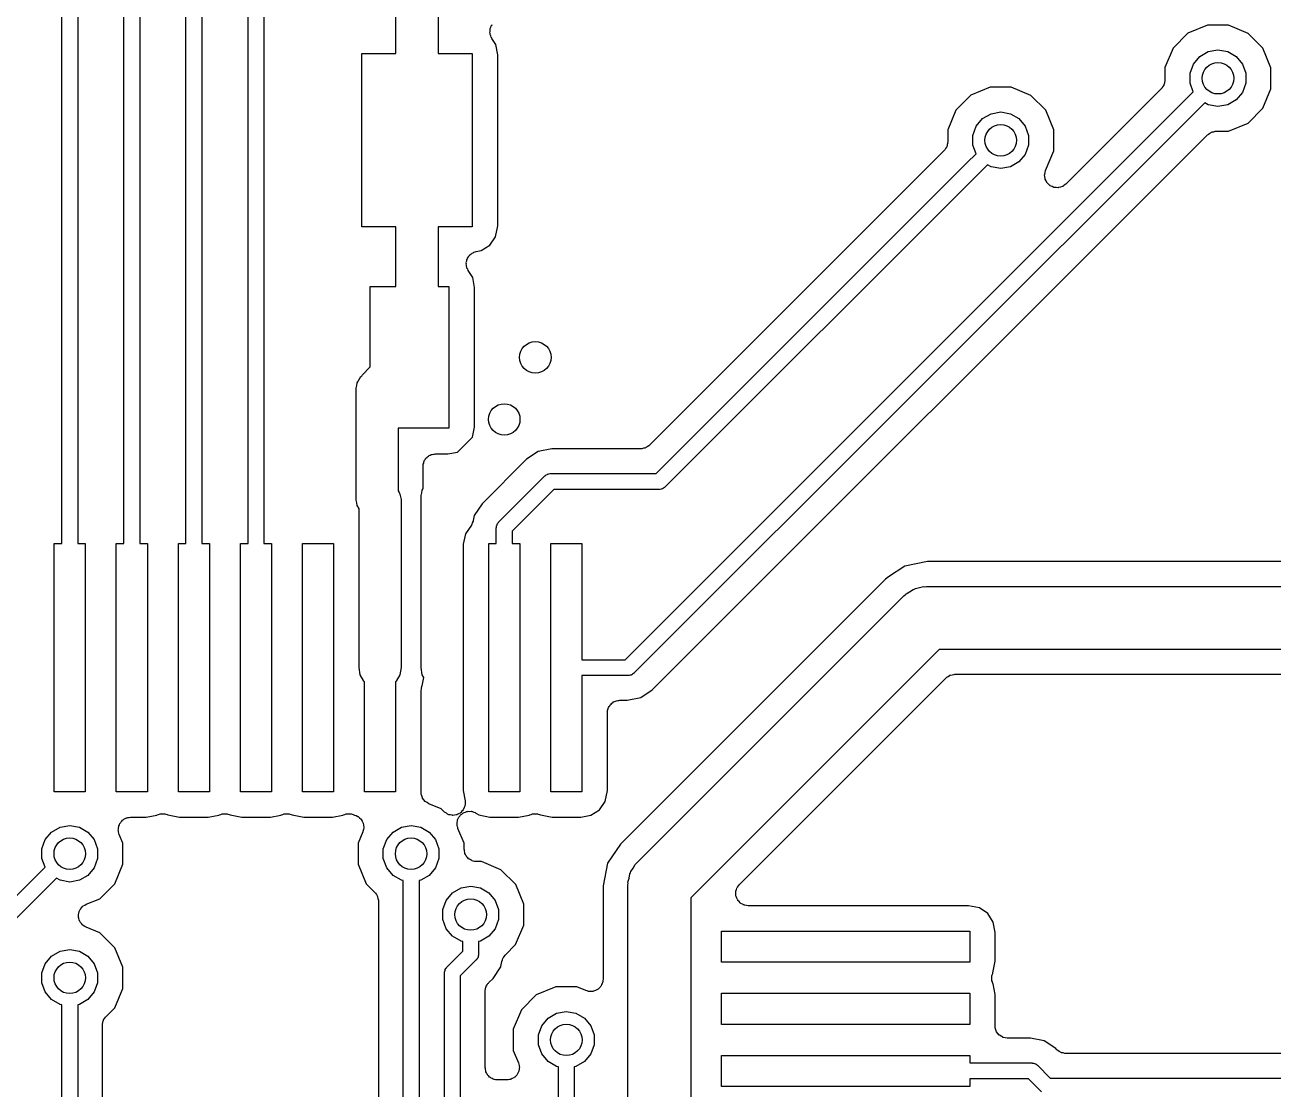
# Model space of a CAD drawing. Extents: x 85 to 210, y -138 to -65.
# Drawn here: x 128.39 to 138.44, y -90.4 to -81.82 of the extents above; entities that cross this region are included whole.
import ezdxf

# ---------------------------------------------------------------- set-up
doc = ezdxf.new("R2010")
doc.units = 0
doc.header["$MEASUREMENT"] = 0
doc.layers.add('BLACK', color=7, linetype='CONTINUOUS')

msp = doc.modelspace()

# ---------------------------------------------------------------- linework, layer by layer
at = {"layer": 'Black'}
for p, q in [((128.686, -86), (128.686, -79.25)), ((128.814, -79.2763), (128.814, -86)), ((129.186, -86), (129.186, -80)), ((129.314, -80.0263), (129.314, -86)), ((129.686, -86), (129.686, -80.25)), ((129.814, -80.2763), (129.814, -86)), ((130.186, -86), (130.186, -80.75)), ((130.314, -80.7763), (130.314, -86)), ((131.377, -82.0515), (131.377, -81.6985)), ((131.718, -81.6985), (131.718, -82.0515)), ((132.138, -81.8499), (132.142, -81.8397)), ((132.142, -81.8397), (132.146, -81.8289)), ((132.146, -81.8289), (132.15, -81.8239)), ((132.15, -81.8239), (132.152, -81.8183)), ((137.915, -81.8229), (137.758, -81.8878)), ((138.085, -81.8231), (137.915, -81.8229)), ((138.242, -81.8882), (138.085, -81.8231)), ((132.135, -81.8845), (132.136, -81.8733)), ((132.137, -81.8905), (132.135, -81.8845)), ((132.136, -81.8621), (132.137, -81.8561)), ((132.136, -81.8733), (132.136, -81.8621)), ((132.137, -81.8561), (132.138, -81.8499)), ((132.137, -81.8968), (132.137, -81.8905)), ((132.142, -81.9071), (132.137, -81.8968)), ((132.145, -81.918), (132.142, -81.9071)), ((132.148, -81.923), (132.145, -81.918)), ((132.151, -81.9288), (132.148, -81.923)), ((132.182, -81.978), (132.151, -81.9288)), ((137.758, -81.8878), (137.638, -82.0078)), ((138.362, -82.0084), (138.242, -81.8882)), ((132.198, -82.0608), (132.182, -81.978)), ((137.638, -82.0078), (137.573, -82.1647)), ((137.854, -82.0754), (137.922, -82.0359)), ((137.922, -82.0359), (138, -82.0221)), ((138, -82.0221), (138.078, -82.0359)), ((138.078, -82.0359), (138.146, -82.0754)), ((138.427, -82.1654), (138.362, -82.0084)), ((131.103, -83.4485), (131.103, -82.0515)), ((131.103, -82.0515), (131.377, -82.0515)), ((131.718, -82.0515), (131.992, -82.0515)), ((131.992, -82.0515), (131.992, -83.4485)), ((132.198, -83.4385), (132.198, -82.0608)), ((137.776, -82.2104), (137.803, -82.1361)), ((137.803, -82.1361), (137.854, -82.0754)), ((138.146, -82.0754), (138.197, -82.1361)), ((138.197, -82.1361), (138.224, -82.2104)), ((137.573, -82.1647), (137.573, -82.263)), ((137.776, -82.2896), (137.776, -82.2104)), ((138.224, -82.2104), (138.224, -82.2896)), ((138.427, -82.3353), (138.427, -82.1654)), ((136.165, -82.3229), (136.008, -82.3878)), ((136.335, -82.3231), (136.165, -82.3229)), ((136.492, -82.3882), (136.335, -82.3231)), ((137.544, -82.3337), (136.774, -83.1034)), ((137.546, -82.3301), (137.544, -82.3337)), ((137.55, -82.3273), (137.546, -82.3301)), ((137.556, -82.3159), (137.55, -82.3273)), ((137.564, -82.3052), (137.556, -82.3159)), ((137.565, -82.301), (137.564, -82.3052)), ((137.567, -82.2972), (137.565, -82.301)), ((137.569, -82.2843), (137.567, -82.2972)), ((137.573, -82.2717), (137.569, -82.2843)), ((137.573, -82.263), (137.572, -82.2673)), ((137.572, -82.2673), (137.573, -82.2717)), ((137.801, -82.3592), (137.776, -82.2896)), ((138.224, -82.2896), (138.197, -82.3639)), ((138.362, -82.4922), (138.427, -82.3353)), ((133.224, -86.9365), (137.801, -82.3592)), ((136.008, -82.3878), (135.888, -82.5078)), ((136.612, -82.5084), (136.492, -82.3882)), ((138.146, -82.4246), (138.078, -82.4641)), ((138.197, -82.3639), (138.146, -82.4246)), ((137.893, -82.4471), (133.295, -87.0449)), ((135.888, -82.5078), (135.823, -82.6647)), ((136.104, -82.5754), (136.172, -82.5359)), ((136.172, -82.5359), (136.25, -82.5221)), ((136.25, -82.5221), (136.328, -82.5359)), ((136.328, -82.5359), (136.396, -82.5754)), ((136.677, -82.6654), (136.612, -82.5084)), ((137.922, -82.4641), (137.893, -82.4471)), ((138, -82.4779), (137.922, -82.4641)), ((138.078, -82.4641), (138, -82.4779)), ((138.242, -82.6122), (138.362, -82.4922)), ((136.026, -82.7104), (136.053, -82.6361)), ((136.053, -82.6361), (136.104, -82.5754)), ((136.396, -82.5754), (136.447, -82.6361)), ((136.447, -82.6361), (136.474, -82.7104)), ((138.085, -82.6771), (138.242, -82.6122)), ((133.443, -87.1794), (137.916, -82.7063)), ((135.823, -82.6647), (135.823, -82.763)), ((136.026, -82.7896), (136.026, -82.7104)), ((136.474, -82.7104), (136.474, -82.7896)), ((136.677, -82.8353), (136.677, -82.6654)), ((137.916, -82.7063), (137.92, -82.7037)), ((137.92, -82.7037), (137.923, -82.7003)), ((137.923, -82.7003), (137.934, -82.6938)), ((137.934, -82.6938), (137.945, -82.6864)), ((137.945, -82.6864), (137.949, -82.6852)), ((137.949, -82.6852), (137.953, -82.683)), ((137.953, -82.683), (137.966, -82.6807)), ((137.966, -82.6807), (137.978, -82.6774)), ((137.978, -82.6774), (137.983, -82.6778)), ((137.983, -82.6778), (137.987, -82.677)), ((137.987, -82.677), (138.085, -82.6771)), ((135.794, -82.8337), (133.42, -85.2072)), ((135.796, -82.8301), (135.794, -82.8337)), ((135.8, -82.8273), (135.796, -82.8301)), ((135.806, -82.8159), (135.8, -82.8273)), ((135.814, -82.8052), (135.806, -82.8159)), ((135.815, -82.801), (135.814, -82.8052)), ((135.817, -82.7972), (135.815, -82.801)), ((135.819, -82.7843), (135.817, -82.7972)), ((135.823, -82.7717), (135.819, -82.7843)), ((135.823, -82.763), (135.822, -82.7673)), ((135.822, -82.7673), (135.823, -82.7717)), ((136.051, -82.8592), (136.026, -82.7896)), ((136.474, -82.7896), (136.447, -82.8639)), ((136.611, -82.9943), (136.677, -82.8353)), ((133.474, -85.4365), (135.978, -82.9321)), ((135.978, -82.9321), (136.051, -82.8592)), ((136.143, -82.9471), (136.068, -83.0219)), ((136.172, -82.9641), (136.143, -82.9471)), ((136.396, -82.9246), (136.328, -82.9641)), ((136.447, -82.8639), (136.396, -82.9246)), ((136.068, -83.0219), (133.545, -85.5449)), ((136.25, -82.9779), (136.172, -82.9641)), ((136.328, -82.9641), (136.25, -82.9779)), ((136.603, -83.0282), (136.604, -83.0261)), ((136.605, -83.0434), (136.603, -83.0282)), ((136.604, -83.024), (136.608, -83.0092)), ((136.604, -83.0261), (136.604, -83.024)), ((136.607, -83.0586), (136.605, -83.0434)), ((136.608, -83.0092), (136.611, -82.9943)), ((136.608, -83.0605), (136.607, -83.0586)), ((136.608, -83.0627), (136.608, -83.0605)), ((136.615, -83.0762), (136.608, -83.0627)), ((136.621, -83.09), (136.615, -83.0762)), ((136.623, -83.0916), (136.621, -83.09)), ((136.624, -83.0935), (136.623, -83.0916)), ((136.635, -83.1038), (136.624, -83.0935)), ((136.646, -83.1146), (136.635, -83.1038)), ((136.648, -83.1155), (136.646, -83.1146)), ((136.649, -83.117), (136.648, -83.1155)), ((136.664, -83.1228), (136.649, -83.117)), ((136.677, -83.1293), (136.664, -83.1228)), ((136.68, -83.1295), (136.677, -83.1293)), ((136.682, -83.1303), (136.68, -83.1295)), ((136.697, -83.131), (136.682, -83.1303)), ((136.712, -83.1323), (136.697, -83.131)), ((136.714, -83.1317), (136.712, -83.1323)), ((136.716, -83.1318), (136.714, -83.1317)), ((136.731, -83.1273), (136.716, -83.1318)), ((136.746, -83.1233), (136.731, -83.1273)), ((136.747, -83.1221), (136.746, -83.1233)), ((136.749, -83.1214), (136.747, -83.1221)), ((136.761, -83.1122), (136.749, -83.1214)), ((136.774, -83.1034), (136.761, -83.1122)), ((131.377, -83.4485), (131.103, -83.4485)), ((131.377, -83.9285), (131.377, -83.4485)), ((131.992, -83.4485), (131.718, -83.4485)), ((131.718, -83.4485), (131.718, -83.9285)), ((132.18, -83.5278), (132.198, -83.4385)), ((132.134, -83.5946), (132.18, -83.5278)), ((131.999, -83.6562), (132.005, -83.6524)), ((132.005, -83.6524), (132.015, -83.6501)), ((132.015, -83.6501), (132.025, -83.6464)), ((132.025, -83.6464), (132.065, -83.6388)), ((132.065, -83.6388), (132.134, -83.5946)), ((131.944, -83.732), (131.948, -83.722)), ((131.945, -83.739), (131.944, -83.732)), ((131.944, -83.7458), (131.945, -83.739)), ((131.946, -83.7562), (131.944, -83.7458)), ((131.948, -83.722), (131.949, -83.7115)), ((131.949, -83.7115), (131.953, -83.7055)), ((131.953, -83.7055), (131.955, -83.6989)), ((131.955, -83.6989), (131.961, -83.6905)), ((131.961, -83.6905), (131.966, -83.6813)), ((131.966, -83.6813), (131.972, -83.6767)), ((131.972, -83.6767), (131.976, -83.6712)), ((131.976, -83.6712), (131.985, -83.6655)), ((131.985, -83.6655), (131.993, -83.6586)), ((131.993, -83.6586), (131.999, -83.6562)), ((131.946, -83.7667), (131.946, -83.7562)), ((131.949, -83.7731), (131.946, -83.7667)), ((131.95, -83.7799), (131.949, -83.7731)), ((131.956, -83.789), (131.95, -83.7799)), ((131.96, -83.7988), (131.956, -83.789)), ((131.996, -83.855), (131.96, -83.7988)), ((131.171, -84.5771), (131.171, -83.9285)), ((131.171, -83.9285), (131.377, -83.9285)), ((131.718, -83.9285), (131.805, -83.9285)), ((131.805, -83.9285), (131.805, -85.0715)), ((132.011, -83.9378), (131.996, -83.855)), ((132.011, -85.0615), (132.011, -83.9378)), ((131.085, -84.672), (131.096, -84.6527)), ((131.096, -84.6527), (131.102, -84.6479)), ((131.102, -84.6479), (131.106, -84.6418)), ((131.106, -84.6418), (131.171, -84.5771)), ((131.056, -84.762), (131.057, -84.7546)), ((131.057, -84.7472), (131.062, -84.7257)), ((131.057, -84.7546), (131.057, -84.7472)), ((131.062, -84.7257), (131.066, -84.7039)), ((131.066, -84.7039), (131.07, -84.6974)), ((131.07, -84.6974), (131.072, -84.6902)), ((131.072, -84.6902), (131.085, -84.672)), ((131.056, -85.636), (131.056, -84.762)), ((131.805, -85.0715), (131.396, -85.0715)), ((131.396, -85.0715), (131.396, -85.5766)), ((131.874, -85.2627), (131.995, -85.1416)), ((131.995, -85.1416), (132.011, -85.0615)), ((132.523, -85.2584), (132.43, -85.3206)), ((132.633, -85.2365), (132.523, -85.2584)), ((133.349, -85.2365), (132.633, -85.2365)), ((133.354, -85.2357), (133.349, -85.2365)), ((133.358, -85.2361), (133.354, -85.2357)), ((133.371, -85.2327), (133.358, -85.2361)), ((133.384, -85.2305), (133.371, -85.2327)), ((133.387, -85.2283), (133.384, -85.2305)), ((133.392, -85.2271), (133.387, -85.2283)), ((133.402, -85.2196), (133.392, -85.2271)), ((133.414, -85.2131), (133.402, -85.2196)), ((133.417, -85.2097), (133.414, -85.2131)), ((133.42, -85.2072), (133.417, -85.2097)), ((131.598, -85.36), (131.601, -85.3518)), ((131.598, -85.3688), (131.598, -85.36)), ((131.601, -85.3518), (131.602, -85.3432)), ((131.602, -85.3432), (131.606, -85.3356)), ((131.606, -85.3356), (131.609, -85.3274)), ((131.609, -85.3274), (131.615, -85.3207)), ((131.615, -85.3207), (131.619, -85.3131)), ((131.619, -85.3131), (131.626, -85.3075)), ((131.626, -85.3075), (131.632, -85.3008)), ((131.632, -85.3008), (131.639, -85.2964)), ((131.639, -85.2964), (131.646, -85.2908)), ((131.646, -85.2908), (131.654, -85.2878)), ((131.654, -85.2878), (131.662, -85.2834)), ((131.662, -85.2834), (131.67, -85.2819)), ((131.67, -85.2819), (131.679, -85.2789)), ((131.679, -85.2789), (131.687, -85.2789)), ((131.687, -85.2789), (131.696, -85.2774)), ((131.696, -85.2774), (131.796, -85.2774)), ((131.796, -85.2774), (131.874, -85.2627)), ((132.43, -85.3206), (132.071, -85.6797)), ((131.596, -85.3774), (131.598, -85.3688)), ((131.596, -85.5393), (131.596, -85.3774)), ((132.205, -85.8281), (132.578, -85.4551)), ((132.578, -85.4551), (132.58, -85.4535)), ((132.58, -85.4535), (132.582, -85.4514)), ((132.582, -85.4514), (132.589, -85.4472)), ((132.589, -85.4472), (132.596, -85.4424)), ((132.596, -85.4424), (132.599, -85.4417)), ((132.599, -85.4417), (132.601, -85.4403)), ((132.601, -85.4403), (132.609, -85.4389)), ((132.609, -85.4389), (132.617, -85.4367)), ((132.617, -85.4367), (132.62, -85.437)), ((132.62, -85.437), (132.623, -85.4365)), ((132.623, -85.4365), (133.474, -85.4365)), ((131.59, -85.5691), (131.594, -85.5626)), ((131.594, -85.5626), (131.596, -85.5554)), ((131.598, -85.549), (131.596, -85.5393)), ((131.596, -85.5554), (131.598, -85.5527)), ((131.598, -85.5527), (131.598, -85.549)), ((133.503, -85.563), (133.5, -85.5635)), ((133.506, -85.5633), (133.503, -85.563)), ((133.514, -85.5611), (133.506, -85.5633)), ((133.522, -85.5597), (133.514, -85.5611)), ((133.524, -85.5583), (133.522, -85.5597)), ((133.527, -85.5575), (133.524, -85.5583)), ((133.534, -85.5528), (133.527, -85.5575)), ((133.541, -85.5486), (133.534, -85.5528)), ((133.543, -85.5465), (133.541, -85.5486)), ((133.545, -85.5449), (133.543, -85.5465)), ((131.057, -85.6434), (131.056, -85.636)), ((131.057, -85.6508), (131.057, -85.6434)), ((131.062, -85.6723), (131.057, -85.6508)), ((131.396, -85.5766), (131.404, -85.5882)), ((131.404, -85.5882), (131.406, -85.5954)), ((131.406, -85.5954), (131.41, -85.6019)), ((131.41, -85.6019), (131.414, -85.6237)), ((131.414, -85.6237), (131.419, -85.6452)), ((131.419, -85.6452), (131.419, -85.6526)), ((131.419, -85.6526), (131.42, -85.66)), ((131.42, -85.66), (131.42, -87)), ((131.58, -85.6272), (131.581, -85.6198)), ((131.58, -87), (131.58, -85.6272)), ((131.581, -85.6124), (131.586, -85.5909)), ((131.581, -85.6198), (131.581, -85.6124)), ((131.586, -85.5909), (131.59, -85.5691)), ((132.649, -85.5635), (132.314, -85.8993)), ((133.5, -85.5635), (132.649, -85.5635)), ((131.066, -85.6941), (131.062, -85.6723)), ((131.07, -85.7006), (131.066, -85.6941)), ((131.072, -85.7078), (131.07, -85.7006)), ((131.08, -85.7194), (131.072, -85.7078)), ((131.08, -87), (131.08, -85.7194)), ((132.071, -85.6797), (132.008, -85.7729)), ((131.985, -85.8513), (131.937, -85.9207)), ((131.986, -85.8489), (131.985, -85.8513)), ((131.988, -85.8468), (131.986, -85.8489)), ((131.993, -85.8331), (131.988, -85.8468)), ((131.999, -85.8197), (131.993, -85.8331)), ((132, -85.8144), (131.999, -85.817)), ((131.999, -85.817), (131.999, -85.8197)), ((132.008, -85.7729), (132, -85.8144)), ((132.187, -85.8675), (132.189, -85.8595)), ((132.189, -85.8595), (132.19, -85.8513)), ((132.19, -85.8513), (132.192, -85.8489)), ((132.192, -85.8462), (132.197, -85.8394)), ((132.192, -85.8489), (132.192, -85.8462)), ((132.197, -85.8394), (132.201, -85.8322)), ((132.201, -85.8322), (132.203, -85.8304)), ((132.203, -85.8304), (132.205, -85.8281)), ((131.937, -85.9207), (131.92, -86.0057)), ((132.186, -85.873), (132.187, -85.8702)), ((132.186, -86), (132.186, -85.873)), ((132.187, -85.8702), (132.187, -85.8675)), ((132.314, -85.8993), (132.314, -86)), ((128.625, -88), (128.625, -86)), ((128.625, -86), (128.686, -86)), ((128.814, -86), (128.875, -86)), ((128.875, -86), (128.875, -88)), ((129.125, -88), (129.125, -86)), ((129.125, -86), (129.186, -86)), ((129.314, -86), (129.375, -86)), ((129.375, -86), (129.375, -88)), ((129.625, -88), (129.625, -86)), ((129.625, -86), (129.686, -86)), ((129.814, -86), (129.875, -86)), ((129.875, -86), (129.875, -88)), ((130.125, -88), (130.125, -86)), ((130.125, -86), (130.186, -86)), ((130.314, -86), (130.375, -86)), ((130.375, -86), (130.375, -88)), ((130.625, -88), (130.625, -86)), ((130.625, -86), (130.875, -86)), ((130.875, -86), (130.875, -88)), ((131.92, -86.0057), (131.92, -87)), ((132.125, -88), (132.125, -86)), ((132.125, -86), (132.186, -86)), ((132.314, -86), (132.375, -86)), ((132.375, -86), (132.375, -88)), ((132.625, -88), (132.625, -86)), ((132.625, -86), (132.875, -86)), ((132.875, -86), (132.875, -86.9365)), ((135.66, -86.146), (135.477, -86.1824)), ((140.283, -86.146), (135.66, -86.146)), ((135.477, -86.1824), (135.346, -86.2696)), ((135.322, -86.2859), (133.186, -88.422)), ((135.346, -86.2696), (135.322, -86.2859)), ((135.543, -86.3698), (135.553, -86.3669)), ((135.553, -86.3669), (135.563, -86.3613)), ((135.563, -86.3613), (135.596, -86.3556)), ((135.596, -86.3556), (135.628, -86.347)), ((135.628, -86.347), (135.639, -86.3479)), ((135.639, -86.3479), (135.65, -86.346)), ((135.65, -86.346), (140.501, -86.346)), ((133.32, -88.5704), (135.47, -86.4204)), ((135.47, -86.4204), (135.48, -86.414)), ((135.48, -86.414), (135.487, -86.4054)), ((135.487, -86.4054), (135.515, -86.3888)), ((135.515, -86.3888), (135.543, -86.3698)), ((135.755, -86.854), (133.754, -88.8552)), ((140.5, -86.854), (135.755, -86.854)), ((132.875, -86.9365), (133.224, -86.9365)), ((131.09, -87.0581), (131.08, -87)), ((131.12, -87.1093), (131.09, -87.0581)), ((131.41, -87.0581), (131.38, -87.1093)), ((131.42, -87), (131.41, -87.0581)), ((131.59, -87.0581), (131.58, -87)), ((131.602, -87.079), (131.59, -87.0581)), ((131.92, -87), (131.919, -87.005)), ((131.919, -87.005), (131.919, -87.9907)), ((133.25, -87.0635), (132.875, -87.0635)), ((132.875, -87.0635), (132.875, -88)), ((133.253, -87.063), (133.25, -87.0635)), ((133.256, -87.0633), (133.253, -87.063)), ((133.264, -87.0611), (133.256, -87.0633)), ((133.272, -87.0597), (133.264, -87.0611)), ((133.274, -87.0583), (133.272, -87.0597)), ((133.277, -87.0575), (133.274, -87.0583)), ((133.284, -87.0528), (133.277, -87.0575)), ((133.291, -87.0486), (133.284, -87.0528)), ((133.293, -87.0465), (133.291, -87.0486)), ((133.295, -87.0449), (133.293, -87.0465)), ((135.815, -87.0774), (135.827, -87.0709)), ((135.827, -87.0709), (135.837, -87.0634)), ((135.837, -87.0634), (135.841, -87.0622)), ((135.841, -87.0622), (135.845, -87.06)), ((135.845, -87.06), (135.858, -87.0578)), ((135.858, -87.0578), (135.871, -87.0544)), ((135.871, -87.0544), (135.875, -87.0548)), ((135.875, -87.0548), (135.879, -87.054)), ((135.879, -87.054), (140.2, -87.054)), ((131.125, -87.1137), (131.12, -87.1093)), ((131.125, -88), (131.125, -87.1137)), ((131.38, -87.1093), (131.375, -87.1137)), ((131.375, -87.1137), (131.375, -88)), ((131.583, -87.1731), (131.584, -87.1611)), ((131.584, -87.1611), (131.586, -87.1561)), ((131.586, -87.1561), (131.587, -87.1507)), ((131.587, -87.1507), (131.589, -87.1476)), ((131.589, -87.1476), (131.602, -87.079)), ((134.144, -88.7484), (135.809, -87.0833)), ((135.809, -87.0833), (135.812, -87.0808)), ((135.812, -87.0808), (135.815, -87.0774)), ((131.581, -87.1849), (131.583, -87.1731)), ((131.581, -88), (131.581, -87.1849)), ((133.139, -87.2739), (133.147, -87.2695)), ((133.147, -87.2695), (133.155, -87.268)), ((133.155, -87.268), (133.164, -87.265)), ((133.164, -87.265), (133.172, -87.265)), ((133.172, -87.265), (133.181, -87.2635)), ((133.181, -87.2635), (133.24, -87.2635)), ((133.24, -87.2635), (133.35, -87.2416)), ((133.35, -87.2416), (133.443, -87.1794)), ((133.081, -87.3635), (133.082, -87.3549)), ((133.081, -87.99), (133.081, -87.3635)), ((133.082, -87.3461), (133.085, -87.3379)), ((133.082, -87.3549), (133.082, -87.3461)), ((133.085, -87.3379), (133.087, -87.3293)), ((133.087, -87.3293), (133.091, -87.3217)), ((133.091, -87.3217), (133.094, -87.3135)), ((133.094, -87.3135), (133.1, -87.3068)), ((133.1, -87.3068), (133.104, -87.2992)), ((133.104, -87.2992), (133.111, -87.2936)), ((133.111, -87.2936), (133.117, -87.2869)), ((133.117, -87.2869), (133.124, -87.2825)), ((133.124, -87.2825), (133.131, -87.2769)), ((133.131, -87.2769), (133.139, -87.2739)), ((128.875, -88), (128.625, -88)), ((129.375, -88), (129.125, -88)), ((129.875, -88), (129.625, -88)), ((130.375, -88), (130.125, -88)), ((130.875, -88), (130.625, -88)), ((131.375, -88), (131.125, -88)), ((131.581, -88.0035), (131.581, -88)), ((131.581, -88.0171), (131.581, -88.0035)), ((131.581, -88.018), (131.581, -88.0171)), ((131.581, -88.019), (131.581, -88.018)), ((131.586, -88.0345), (131.581, -88.019)), ((131.591, -88.0502), (131.586, -88.0345)), ((131.592, -88.051), (131.591, -88.0502)), ((131.592, -88.0519), (131.592, -88.051)), ((131.602, -88.0648), (131.592, -88.0519)), ((131.612, -88.0778), (131.602, -88.0648)), ((131.919, -87.9907), (131.934, -88.0724)), ((131.934, -88.0724), (131.935, -88.0774)), ((132.375, -88), (132.125, -88)), ((132.875, -88), (132.625, -88)), ((133.063, -88.0793), (133.081, -87.99)), ((129.483, -88.179), (129.489, -88.1773)), ((129.489, -88.1773), (129.5, -88.1782)), ((129.983, -88.179), (129.989, -88.1773)), ((129.989, -88.1773), (130, -88.1782)), ((130.483, -88.179), (130.489, -88.1773)), ((130.489, -88.1773), (130.5, -88.1782)), ((130.983, -88.179), (130.989, -88.1773)), ((130.989, -88.1773), (131, -88.1782)), ((131.613, -88.0783), (131.612, -88.0778)), ((131.614, -88.0791), (131.613, -88.0783)), ((131.628, -88.0877), (131.614, -88.0791)), ((131.642, -88.0965), (131.628, -88.0877)), ((131.742, -88.1382), (131.642, -88.0965)), ((131.765, -88.1615), (131.742, -88.1382)), ((131.77, -88.1644), (131.765, -88.1615)), ((131.773, -88.1682), (131.77, -88.1644)), ((131.784, -88.1743), (131.773, -88.1682)), ((131.794, -88.1815), (131.784, -88.1743)), ((131.894, -88.1728), (131.882, -88.1781)), ((131.897, -88.1693), (131.894, -88.1728)), ((131.901, -88.1667), (131.897, -88.1693)), ((131.909, -88.1571), (131.901, -88.1667)), ((131.908, -88.1805), (131.916, -88.1727)), ((131.918, -88.1483), (131.909, -88.1571)), ((131.916, -88.1727), (131.922, -88.1704)), ((131.92, -88.1437), (131.918, -88.1483)), ((131.923, -88.1399), (131.92, -88.1437)), ((131.922, -88.1704), (131.927, -88.1669)), ((131.928, -88.1281), (131.923, -88.1399)), ((131.927, -88.1669), (131.938, -88.1638)), ((131.933, -88.1168), (131.928, -88.1281)), ((131.935, -88.1071), (131.933, -88.1118)), ((131.933, -88.1118), (131.933, -88.1168)), ((131.935, -88.0774), (131.936, -88.0822)), ((131.936, -88.0822), (131.935, -88.0946)), ((131.935, -88.0946), (131.935, -88.1071)), ((131.938, -88.1638), (131.948, -88.1594)), ((131.948, -88.1594), (131.954, -88.1592)), ((131.954, -88.1592), (131.96, -88.1576)), ((131.96, -88.1576), (131.971, -88.1584)), ((131.971, -88.1584), (131.983, -88.1579)), ((131.983, -88.1579), (131.989, -88.1597)), ((131.989, -88.1597), (131.995, -88.1602)), ((131.995, -88.1602), (132.005, -88.1649)), ((132.005, -88.1649), (132.016, -88.1684)), ((132.016, -88.1684), (132.021, -88.172)), ((132.021, -88.172), (132.026, -88.1745)), ((132.026, -88.1745), (132.046, -88.1878)), ((132.483, -88.179), (132.489, -88.1773)), ((132.489, -88.1773), (132.5, -88.1782)), ((132.948, -88.1903), (133.017, -88.1461)), ((133.017, -88.1461), (133.063, -88.0793)), ((128.672, -88.2859), (128.75, -88.2721)), ((128.75, -88.2721), (128.828, -88.2859)), ((129.144, -88.2823), (129.145, -88.2757)), ((129.145, -88.2757), (129.15, -88.2661)), ((129.15, -88.2661), (129.153, -88.2559)), ((129.153, -88.2559), (129.158, -88.2508)), ((129.158, -88.2508), (129.161, -88.2449)), ((129.161, -88.2449), (129.169, -88.2376)), ((129.169, -88.2376), (129.176, -88.2293)), ((129.176, -88.2293), (129.181, -88.226)), ((129.181, -88.226), (129.186, -88.2215)), ((129.186, -88.2215), (129.196, -88.2173)), ((129.196, -88.2173), (129.206, -88.2119)), ((129.206, -88.2119), (129.212, -88.2108)), ((129.212, -88.2108), (129.218, -88.2082)), ((129.218, -88.2082), (129.229, -88.2078)), ((129.229, -88.2078), (129.24, -88.2059)), ((129.24, -88.2059), (129.366, -88.2059)), ((129.366, -88.2059), (129.451, -88.1898)), ((129.451, -88.1898), (129.455, -88.1867)), ((129.455, -88.1867), (129.466, -88.1837)), ((129.466, -88.1837), (129.477, -88.1793)), ((129.477, -88.1793), (129.483, -88.179)), ((129.5, -88.1782), (129.511, -88.1776)), ((129.511, -88.1776), (129.517, -88.1795)), ((129.517, -88.1795), (129.524, -88.18)), ((129.524, -88.18), (129.534, -88.1846)), ((129.534, -88.1846), (129.541, -88.1868)), ((129.541, -88.1868), (129.635, -88.2059)), ((129.635, -88.2059), (129.866, -88.2059)), ((129.866, -88.2059), (129.951, -88.1898)), ((129.951, -88.1898), (129.955, -88.1867)), ((129.955, -88.1867), (129.966, -88.1837)), ((129.966, -88.1837), (129.977, -88.1793)), ((129.977, -88.1793), (129.983, -88.179)), ((130, -88.1782), (130.011, -88.1776)), ((130.011, -88.1776), (130.017, -88.1795)), ((130.017, -88.1795), (130.024, -88.18)), ((130.024, -88.18), (130.034, -88.1846)), ((130.034, -88.1846), (130.041, -88.1868)), ((130.041, -88.1868), (130.135, -88.2059)), ((130.135, -88.2059), (130.366, -88.2059)), ((130.366, -88.2059), (130.451, -88.1898)), ((130.451, -88.1898), (130.455, -88.1867)), ((130.455, -88.1867), (130.466, -88.1837)), ((130.466, -88.1837), (130.477, -88.1793)), ((130.477, -88.1793), (130.483, -88.179)), ((130.5, -88.1782), (130.511, -88.1776)), ((130.511, -88.1776), (130.517, -88.1795)), ((130.517, -88.1795), (130.524, -88.18)), ((130.524, -88.18), (130.534, -88.1846)), ((130.534, -88.1846), (130.541, -88.1868)), ((130.541, -88.1868), (130.635, -88.2059)), ((130.635, -88.2059), (130.866, -88.2059)), ((130.866, -88.2059), (130.951, -88.1898)), ((130.951, -88.1898), (130.955, -88.1867)), ((130.955, -88.1867), (130.966, -88.1837)), ((130.966, -88.1837), (130.977, -88.1793)), ((130.977, -88.1793), (130.983, -88.179)), ((131, -88.1782), (131.011, -88.1776)), ((131.011, -88.1776), (131.017, -88.1795)), ((131.017, -88.1795), (131.024, -88.18)), ((131.024, -88.18), (131.034, -88.1846)), ((131.034, -88.1846), (131.045, -88.1879)), ((131.045, -88.1879), (131.046, -88.189)), ((131.046, -88.189), (131.056, -88.1931)), ((131.056, -88.1931), (131.071, -88.1991)), ((131.071, -88.1991), (131.072, -88.1997)), ((131.072, -88.1997), (131.073, -88.2001)), ((131.073, -88.2001), (131.085, -88.2112)), ((131.085, -88.2112), (131.097, -88.2221)), ((131.097, -88.2221), (131.098, -88.2229)), ((131.098, -88.2229), (131.098, -88.2236)), ((131.098, -88.2236), (131.106, -88.2381)), ((131.106, -88.2381), (131.114, -88.2526)), ((131.114, -88.2526), (131.114, -88.2535)), ((131.114, -88.2535), (131.114, -88.2544)), ((131.114, -88.2544), (131.116, -88.2707)), ((131.116, -88.2707), (131.119, -88.2869)), ((131.422, -88.2859), (131.5, -88.2721)), ((131.5, -88.2721), (131.578, -88.2859)), ((131.799, -88.1828), (131.794, -88.1815)), ((131.803, -88.1852), (131.799, -88.1828)), ((131.815, -88.1872), (131.803, -88.1852)), ((131.827, -88.1905), (131.815, -88.1872)), ((131.832, -88.19), (131.827, -88.1905)), ((131.837, -88.1909), (131.832, -88.19)), ((131.85, -88.1886), (131.837, -88.1909)), ((131.862, -88.1875), (131.85, -88.1886)), ((131.867, -88.1854), (131.862, -88.1875)), ((131.871, -88.1844), (131.867, -88.1854)), ((131.87, -88.2495), (131.873, -88.2383)), ((131.871, -88.2554), (131.87, -88.2495)), ((131.87, -88.2613), (131.871, -88.2554)), ((131.872, -88.2726), (131.87, -88.2613)), ((131.882, -88.1781), (131.871, -88.1844)), ((131.874, -88.2841), (131.872, -88.2726)), ((131.873, -88.2383), (131.874, -88.2269)), ((131.874, -88.2269), (131.877, -88.2216)), ((131.877, -88.2216), (131.879, -88.2159)), ((131.879, -88.2159), (131.885, -88.2063)), ((131.885, -88.2063), (131.891, -88.1961)), ((131.891, -88.1961), (131.895, -88.1921)), ((131.895, -88.1921), (131.898, -88.1872)), ((131.898, -88.1872), (131.908, -88.1805)), ((132.046, -88.1878), (132.135, -88.2059)), ((132.135, -88.2059), (132.366, -88.2059)), ((132.366, -88.2059), (132.451, -88.1898)), ((132.451, -88.1898), (132.455, -88.1867)), ((132.455, -88.1867), (132.466, -88.1837)), ((132.466, -88.1837), (132.477, -88.1793)), ((132.477, -88.1793), (132.483, -88.179)), ((132.5, -88.1782), (132.511, -88.1776)), ((132.511, -88.1776), (132.517, -88.1795)), ((132.517, -88.1795), (132.524, -88.18)), ((132.524, -88.18), (132.534, -88.1846)), ((132.534, -88.1846), (132.541, -88.1868)), ((132.541, -88.1868), (132.635, -88.2059)), ((132.635, -88.2059), (132.866, -88.2059)), ((132.866, -88.2059), (132.948, -88.1903)), ((128.553, -88.3861), (128.604, -88.3254)), ((128.604, -88.3254), (128.672, -88.2859)), ((128.828, -88.2859), (128.896, -88.3254)), ((128.896, -88.3254), (128.947, -88.3861)), ((129.14, -88.3102), (129.142, -88.2994)), ((129.142, -88.3166), (129.14, -88.3102)), ((129.142, -88.2885), (129.144, -88.2823)), ((129.142, -88.2994), (129.142, -88.2885)), ((129.142, -88.3232), (129.142, -88.3166)), ((129.145, -88.3335), (129.142, -88.3232)), ((129.148, -88.3441), (129.145, -88.3335)), ((129.177, -88.4154), (129.148, -88.3441)), ((131.111, -88.3227), (131.073, -88.4147)), ((131.112, -88.321), (131.111, -88.3218)), ((131.111, -88.3218), (131.111, -88.3227)), ((131.115, -88.3048), (131.112, -88.321)), ((131.119, -88.2888), (131.115, -88.3048)), ((131.119, -88.2869), (131.119, -88.2879)), ((131.119, -88.2879), (131.119, -88.2888)), ((131.303, -88.3861), (131.354, -88.3254)), ((131.354, -88.3254), (131.422, -88.2859)), ((131.578, -88.2859), (131.646, -88.3254)), ((131.646, -88.3254), (131.697, -88.3861)), ((131.876, -88.2894), (131.874, -88.2841)), ((131.877, -88.2953), (131.876, -88.2894)), ((131.927, -88.4154), (131.877, -88.2953)), ((128.526, -88.4604), (128.553, -88.3861)), ((128.526, -88.5396), (128.526, -88.4604)), ((128.947, -88.3861), (128.974, -88.4604)), ((128.974, -88.4604), (128.974, -88.5396)), ((129.177, -88.5853), (129.177, -88.4154)), ((131.073, -88.4147), (131.073, -88.5846)), ((131.276, -88.4604), (131.303, -88.3861)), ((131.276, -88.5396), (131.276, -88.4604)), ((131.697, -88.3861), (131.724, -88.4604)), ((131.724, -88.4604), (131.724, -88.5396)), ((131.927, -88.4631), (131.927, -88.4154)), ((131.929, -88.4717), (131.927, -88.4631)), ((131.929, -88.4805), (131.929, -88.4717)), ((133.186, -88.422), (133.082, -88.577)), ((128.551, -88.6092), (128.526, -88.5396)), ((128.974, -88.5396), (128.947, -88.6139)), ((131.303, -88.6139), (131.276, -88.5396)), ((131.724, -88.5396), (131.697, -88.6139)), ((131.932, -88.4887), (131.929, -88.4805)), ((131.933, -88.4973), (131.932, -88.4887)), ((131.937, -88.5049), (131.933, -88.4973)), ((131.94, -88.5131), (131.937, -88.5049)), ((131.946, -88.5198), (131.94, -88.5131)), ((131.95, -88.5274), (131.946, -88.5198)), ((131.957, -88.533), (131.95, -88.5274)), ((131.963, -88.5398), (131.957, -88.533)), ((131.97, -88.5441), (131.963, -88.5398)), ((131.977, -88.5498), (131.97, -88.5441)), ((131.985, -88.5528), (131.977, -88.5498)), ((131.993, -88.5571), (131.985, -88.5528)), ((132.001, -88.5587), (131.993, -88.5571)), ((132.01, -88.5617), (132.001, -88.5587)), ((132.018, -88.5617), (132.01, -88.5617)), ((132.027, -88.5632), (132.018, -88.5617)), ((132.066, -88.5632), (132.027, -88.5632)), ((132.223, -88.6284), (132.066, -88.5632)), ((133.082, -88.577), (133.046, -88.7599)), ((133.305, -88.5867), (133.314, -88.5795)), ((133.314, -88.5795), (133.32, -88.5704)), ((128.205, -88.9551), (128.551, -88.6092)), ((128.896, -88.6746), (128.828, -88.7141)), ((128.947, -88.6139), (128.896, -88.6746)), ((129.112, -88.7422), (129.177, -88.5853)), ((131.073, -88.5846), (131.138, -88.7416)), ((131.354, -88.6746), (131.303, -88.6139)), ((131.422, -88.7141), (131.354, -88.6746)), ((131.646, -88.6746), (131.578, -88.7141)), ((131.697, -88.6139), (131.646, -88.6746)), ((132.343, -88.7486), (132.223, -88.6284)), ((133.256, -88.6958), (133.261, -88.6631)), ((133.261, -88.6631), (133.267, -88.6534)), ((133.267, -88.6534), (133.27, -88.6427)), ((133.27, -88.6427), (133.289, -88.6155)), ((133.289, -88.6155), (133.305, -88.5867)), ((128.643, -88.6971), (128.314, -89.0263)), ((128.672, -88.7141), (128.643, -88.6971)), ((128.75, -88.7279), (128.672, -88.7141)), ((128.828, -88.7141), (128.75, -88.7279)), ((128.992, -88.8622), (129.112, -88.7422)), ((131.138, -88.7416), (131.207, -88.8112)), ((131.436, -88.7167), (131.422, -88.7141)), ((131.436, -103.5), (131.436, -88.7167)), ((131.578, -88.7141), (131.564, -88.7167)), ((131.564, -88.7167), (131.564, -103.474)), ((131.834, -88.8156), (131.902, -88.776)), ((131.902, -88.776), (131.98, -88.7623)), ((131.98, -88.7623), (132.058, -88.776)), ((132.058, -88.776), (132.127, -88.8156)), ((132.407, -88.9056), (132.343, -88.7486)), ((133.046, -88.7599), (133.046, -89.5108)), ((133.246, -88.75), (133.248, -88.739)), ((133.246, -93.429), (133.246, -88.75)), ((133.247, -88.7279), (133.256, -88.6958)), ((133.248, -88.739), (133.247, -88.7279)), ((134.12, -88.7895), (134.124, -88.7769)), ((134.124, -88.7769), (134.126, -88.7733)), ((134.126, -88.7733), (134.128, -88.7691)), ((134.128, -88.7691), (134.136, -88.7591)), ((134.136, -88.7591), (134.144, -88.7484)), ((128.882, -88.9075), (128.992, -88.8622)), ((131.207, -88.8112), (131.21, -88.8147)), ((131.21, -88.8147), (131.213, -88.8175)), ((131.213, -88.8175), (131.22, -88.8289)), ((131.22, -88.8289), (131.227, -88.8396)), ((131.227, -88.8396), (131.228, -88.8438)), ((131.228, -88.8438), (131.23, -88.8476)), ((131.23, -88.8476), (131.233, -88.8605)), ((131.233, -88.8605), (131.236, -88.8732)), ((131.236, -88.8732), (131.236, -88.8775)), ((131.236, -88.8775), (131.237, -88.8818)), ((131.756, -88.9506), (131.783, -88.8762)), ((131.783, -88.8762), (131.834, -88.8156)), ((132.127, -88.8156), (132.178, -88.8762)), ((132.178, -88.8762), (132.205, -88.9506)), ((133.754, -88.8552), (133.754, -93.429)), ((134.115, -88.8104), (134.116, -88.8062)), ((134.116, -88.8234), (134.115, -88.8104)), ((134.116, -88.8018), (134.12, -88.7895)), ((134.116, -88.8062), (134.116, -88.8018)), ((134.116, -88.8365), (134.116, -88.8234)), ((134.117, -88.8406), (134.116, -88.8365)), ((134.118, -88.845), (134.117, -88.8406)), ((134.123, -88.8568), (134.118, -88.845)), ((134.128, -88.8691), (134.123, -88.8568)), ((134.131, -88.8725), (134.128, -88.8691)), ((134.132, -88.8765), (134.131, -88.8725)), ((134.142, -88.8857), (134.132, -88.8765)), ((128.822, -88.9782), (128.827, -88.9662)), ((128.822, -88.9826), (128.822, -88.9782)), ((128.827, -88.9662), (128.831, -88.9537)), ((128.831, -88.9537), (128.834, -88.9502)), ((128.834, -88.9502), (128.836, -88.9462)), ((128.836, -88.9462), (128.845, -88.9365)), ((128.845, -88.9365), (128.853, -88.9262)), ((128.853, -88.9262), (128.856, -88.9238)), ((128.856, -88.9238), (128.859, -88.9206)), ((128.859, -88.9206), (128.871, -88.9146)), ((128.871, -88.9146), (128.882, -88.9075)), ((131.237, -88.8818), (131.237, -103.49)), ((131.756, -89.0297), (131.756, -88.9506)), ((132.205, -88.9506), (132.205, -89.0297)), ((132.407, -89.0755), (132.407, -88.9056)), ((134.15, -88.8957), (134.142, -88.8857)), ((134.154, -88.8979), (134.15, -88.8957)), ((134.157, -88.901), (134.154, -88.8979)), ((134.169, -88.9066), (134.157, -88.901)), ((134.18, -88.9131), (134.169, -88.9066)), ((134.184, -88.9139), (134.18, -88.9131)), ((134.188, -88.9157), (134.184, -88.9139)), ((134.201, -88.9169), (134.188, -88.9157)), ((134.214, -88.9191), (134.201, -88.9169)), ((135.99, -88.9191), (134.214, -88.9191)), ((136.079, -88.9372), (135.99, -88.9191)), ((136.146, -88.9829), (136.079, -88.9372)), ((128.821, -88.9868), (128.822, -88.9826)), ((128.821, -88.9999), (128.821, -88.9868)), ((128.821, -89.0129), (128.821, -88.9999)), ((128.822, -89.0171), (128.821, -89.0129)), ((128.822, -89.0215), (128.822, -89.0171)), ((128.827, -89.0336), (128.822, -89.0215)), ((128.831, -89.0461), (128.827, -89.0336)), ((128.834, -89.0496), (128.831, -89.0461)), ((128.836, -89.0536), (128.834, -89.0496)), ((128.844, -89.0633), (128.836, -89.0536)), ((128.852, -89.0736), (128.844, -89.0633)), ((128.856, -89.076), (128.852, -89.0736)), ((128.859, -89.0793), (128.856, -89.076)), ((128.871, -89.0853), (128.859, -89.0793)), ((131.783, -89.1041), (131.756, -89.0297)), ((132.205, -89.0297), (132.178, -89.1041)), ((132.342, -89.2324), (132.407, -89.0755)), ((136.19, -89.0515), (136.146, -88.9829)), ((136.206, -89.1343), (136.19, -89.0515)), ((128.882, -89.0923), (128.871, -89.0853)), ((128.992, -89.1382), (128.882, -89.0923)), ((129.112, -89.2584), (128.992, -89.1382)), ((131.834, -89.1647), (131.783, -89.1041)), ((131.902, -89.2043), (131.834, -89.1647)), ((132.127, -89.1647), (132.058, -89.2043)), ((132.178, -89.1041), (132.127, -89.1647)), ((134, -89.375), (134, -89.125)), ((134, -89.125), (136, -89.125)), ((136, -89.125), (136, -89.375)), ((136.206, -89.3544), (136.206, -89.1343)), ((128.672, -89.2859), (128.75, -89.2721)), ((128.75, -89.2721), (128.828, -89.2859)), ((129.177, -89.4154), (129.112, -89.2584)), ((131.917, -89.2068), (131.902, -89.2043)), ((131.917, -89.2849), (131.917, -89.2068)), ((132.058, -89.2043), (132.044, -89.2068)), ((132.044, -89.2068), (132.044, -89.3112)), ((132.258, -89.3162), (132.342, -89.2324)), ((128.553, -89.3861), (128.604, -89.3254)), ((128.604, -89.3254), (128.672, -89.2859)), ((128.828, -89.2859), (128.896, -89.3254)), ((128.896, -89.3254), (128.947, -89.3861)), ((131.788, -89.4141), (131.917, -89.2849)), ((132.025, -89.3561), (131.896, -89.4853)), ((132.027, -89.3538), (132.025, -89.3561)), ((132.029, -89.352), (132.027, -89.3538)), ((132.033, -89.3448), (132.029, -89.352)), ((132.038, -89.338), (132.033, -89.3448)), ((132.039, -89.3353), (132.038, -89.338)), ((132.04, -89.3329), (132.039, -89.3353)), ((132.041, -89.3247), (132.04, -89.3329)), ((132.044, -89.3167), (132.041, -89.3247)), ((132.044, -89.3112), (132.043, -89.3139)), ((132.043, -89.3139), (132.044, -89.3167)), ((132.223, -89.4077), (132.231, -89.3675)), ((132.231, -89.3675), (132.235, -89.3563)), ((132.235, -89.3563), (132.238, -89.3447)), ((132.238, -89.3447), (132.241, -89.3402)), ((132.241, -89.3402), (132.243, -89.3351)), ((132.243, -89.3351), (132.251, -89.3261)), ((132.251, -89.3261), (132.258, -89.3162)), ((136, -89.375), (134, -89.375)), ((136.187, -89.459), (136.206, -89.365)), ((136.206, -89.365), (136.206, -89.3544)), ((128.526, -89.4604), (128.553, -89.3861)), ((128.526, -89.5396), (128.526, -89.4604)), ((128.947, -89.3861), (128.974, -89.4604)), ((128.974, -89.4604), (128.974, -89.5396)), ((129.177, -89.5853), (129.177, -89.4154)), ((131.769, -89.4535), (131.771, -89.4455)), ((131.769, -89.4563), (131.769, -89.4535)), ((131.769, -89.459), (131.769, -89.4563)), ((131.769, -103.082), (131.769, -89.459)), ((131.771, -89.4455), (131.773, -89.4373)), ((131.773, -89.4373), (131.774, -89.4349)), ((131.774, -89.4349), (131.775, -89.4322)), ((131.775, -89.4322), (131.78, -89.4254)), ((131.78, -89.4254), (131.784, -89.4182)), ((131.784, -89.4182), (131.786, -89.4164)), ((131.786, -89.4164), (131.788, -89.4141)), ((132.16, -89.5045), (132.222, -89.4113)), ((132.222, -89.4113), (132.223, -89.4077)), ((132.223, -89.4077), (132.223, -89.4077)), ((136.178, -89.4886), (136.179, -89.4827)), ((136.179, -89.4827), (136.18, -89.4764)), ((136.18, -89.4764), (136.185, -89.4662)), ((136.185, -89.4662), (136.187, -89.459)), ((128.553, -89.6139), (128.526, -89.5396)), ((128.974, -89.5396), (128.947, -89.6139)), ((131.896, -89.4853), (131.896, -103.056)), ((132.1, -89.5883), (132.102, -89.5754)), ((132.102, -89.5754), (132.104, -89.5716)), ((132.104, -89.5716), (132.105, -89.5673)), ((132.105, -89.5673), (132.113, -89.5566)), ((132.113, -89.5566), (132.119, -89.5453)), ((132.119, -89.5453), (132.123, -89.5425)), ((132.123, -89.5425), (132.125, -89.5389)), ((132.125, -89.5389), (132.16, -89.5045)), ((132.665, -89.5729), (132.508, -89.6378)), ((132.835, -89.5731), (132.665, -89.5729)), ((132.908, -89.6031), (132.835, -89.5731)), ((133.014, -89.5821), (133.007, -89.5902)), ((133.023, -89.575), (133.014, -89.5821)), ((133.026, -89.5694), (133.023, -89.575)), ((133.03, -89.5646), (133.026, -89.5694)), ((133.034, -89.5545), (133.03, -89.5646)), ((133.04, -89.545), (133.034, -89.5545)), ((133.041, -89.5385), (133.04, -89.545)), ((133.044, -89.5325), (133.041, -89.5385)), ((133.046, -89.5108), (133.044, -89.5216)), ((133.044, -89.5216), (133.044, -89.5325)), ((136.177, -89.5111), (136.178, -89.4999)), ((136.179, -89.5171), (136.177, -89.5111)), ((136.178, -89.4999), (136.178, -89.4886)), ((136.179, -89.5233), (136.179, -89.5171)), ((136.184, -89.5337), (136.179, -89.5233)), ((136.187, -89.5445), (136.184, -89.5337)), ((136.19, -89.5488), (136.187, -89.5445)), ((136.206, -89.6343), (136.19, -89.5488)), ((128.604, -89.6746), (128.553, -89.6139)), ((128.672, -89.7141), (128.604, -89.6746)), ((128.896, -89.6746), (128.828, -89.7141)), ((128.947, -89.6139), (128.896, -89.6746)), ((129.112, -89.7422), (129.177, -89.5853)), ((132.096, -89.6009), (132.1, -89.5883)), ((132.097, -89.6053), (132.096, -89.6009)), ((132.096, -89.6096), (132.097, -89.6053)), ((132.096, -90.223), (132.096, -89.6096)), ((132.508, -89.6378), (132.388, -89.7578)), ((132.918, -89.6055), (132.908, -89.6031)), ((132.929, -89.6093), (132.918, -89.6055)), ((132.935, -89.6093), (132.929, -89.6093)), ((132.942, -89.6107), (132.935, -89.6093)), ((132.952, -89.6093), (132.942, -89.6107)), ((132.963, -89.6093), (132.952, -89.6093)), ((132.97, -89.607), (132.963, -89.6093)), ((132.976, -89.6062), (132.97, -89.607)), ((132.986, -89.6011), (132.976, -89.6062)), ((132.996, -89.5974), (132.986, -89.6011)), ((133.001, -89.5932), (132.996, -89.5974)), ((133.007, -89.5902), (133.001, -89.5932)), ((134, -89.875), (134, -89.625)), ((134, -89.625), (136, -89.625)), ((136, -89.625), (136, -89.875)), ((136.206, -89.865), (136.206, -89.6343)), ((128.686, -89.7167), (128.672, -89.7141)), ((128.686, -105.25), (128.686, -89.7167)), ((128.828, -89.7141), (128.814, -89.7167)), ((128.814, -89.7167), (128.814, -105.25)), ((129.043, -89.811), (129.112, -89.7422)), ((132.388, -89.7578), (132.323, -89.9147)), ((132.604, -89.8255), (132.672, -89.7859)), ((132.672, -89.7859), (132.75, -89.7721)), ((132.75, -89.7721), (132.828, -89.7859)), ((132.828, -89.7859), (132.896, -89.8255)), ((129.013, -89.8818), (129.014, -89.8774)), ((129.013, -106.736), (129.013, -89.8818)), ((129.014, -89.873), (129.017, -89.8604)), ((129.014, -89.8774), (129.014, -89.873)), ((129.017, -89.8604), (129.02, -89.8476)), ((129.02, -89.8476), (129.022, -89.8437)), ((129.022, -89.8437), (129.023, -89.8394)), ((129.023, -89.8394), (129.03, -89.8288)), ((129.03, -89.8288), (129.037, -89.8175)), ((129.037, -89.8175), (129.04, -89.8146)), ((129.04, -89.8146), (129.043, -89.811)), ((132.526, -89.9604), (132.553, -89.8861)), ((132.553, -89.8861), (132.604, -89.8255)), ((132.896, -89.8255), (132.947, -89.8861)), ((132.947, -89.8861), (132.974, -89.9604)), ((136, -89.875), (134, -89.875)), ((136.205, -89.8691), (136.206, -89.8679)), ((136.205, -89.8853), (136.205, -89.8691)), ((136.205, -89.9014), (136.205, -89.8853)), ((136.206, -89.8667), (136.206, -89.865)), ((136.206, -89.8679), (136.206, -89.8667)), ((132.323, -89.9147), (132.323, -90.0846)), ((132.526, -90.0396), (132.526, -89.9604)), ((132.974, -89.9604), (132.974, -90.0396)), ((136.205, -89.9026), (136.205, -89.9014)), ((136.205, -89.9039), (136.205, -89.9026)), ((136.211, -89.919), (136.205, -89.9039)), ((136.216, -89.9343), (136.211, -89.919)), ((136.217, -89.9353), (136.216, -89.9343)), ((136.217, -89.9365), (136.217, -89.9353)), ((136.227, -89.9488), (136.217, -89.9365)), ((136.237, -89.9615), (136.227, -89.9488)), ((136.238, -89.9621), (136.237, -89.9615)), ((136.239, -89.9631), (136.238, -89.9621)), ((136.253, -89.9712), (136.239, -89.9631)), ((136.267, -89.9796), (136.253, -89.9712)), ((136.268, -89.9798), (136.267, -89.9796)), ((136.269, -89.9805), (136.268, -89.9798)), ((136.285, -89.9833), (136.269, -89.9805)), ((136.301, -89.9865), (136.285, -89.9833)), ((136.302, -89.9863), (136.301, -89.9865)), ((136.304, -89.9865), (136.302, -89.9863)), ((136.49, -89.9865), (136.304, -89.9865)), ((136.6, -90.0084), (136.49, -89.9865)), ((132.323, -90.0846), (132.364, -90.1848)), ((132.553, -90.1139), (132.526, -90.0396)), ((132.974, -90.0396), (132.947, -90.1139)), ((136.693, -90.0706), (136.6, -90.0084)), ((136.703, -90.0802), (136.693, -90.0706)), ((136.706, -90.0827), (136.703, -90.0802)), ((136.709, -90.0861), (136.706, -90.0827)), ((136.721, -90.0926), (136.709, -90.0861)), ((132.364, -90.1848), (132.367, -90.1955)), ((132.604, -90.1746), (132.553, -90.1139)), ((132.672, -90.2141), (132.604, -90.1746)), ((132.896, -90.1746), (132.828, -90.2141)), ((132.947, -90.1139), (132.896, -90.1746)), ((134, -90.375), (134, -90.125)), ((134, -90.125), (136, -90.125)), ((136, -90.125), (136, -90.1865)), ((136, -90.1865), (136.5, -90.1865)), ((136.5, -90.1865), (136.503, -90.187)), ((136.503, -90.187), (136.506, -90.1867)), ((136.506, -90.1867), (136.514, -90.1889)), ((136.731, -90.1001), (136.721, -90.0926)), ((136.736, -90.1013), (136.731, -90.1001)), ((136.739, -90.1035), (136.736, -90.1013)), ((136.752, -90.1057), (136.739, -90.1035)), ((136.765, -90.1091), (136.752, -90.1057)), ((136.769, -90.1087), (136.765, -90.1091)), ((136.774, -90.1095), (136.769, -90.1087)), ((150.543, -90.1095), (136.774, -90.1095)), ((132.098, -90.2315), (132.096, -90.223)), ((132.098, -90.2402), (132.098, -90.2315)), ((132.101, -90.2485), (132.098, -90.2402)), ((132.102, -90.2572), (132.101, -90.2485)), ((132.106, -90.2647), (132.102, -90.2572)), ((132.109, -90.2729), (132.106, -90.2647)), ((132.115, -90.2796), (132.109, -90.2729)), ((132.119, -90.2872), (132.115, -90.2796)), ((132.126, -90.2928), (132.119, -90.2872)), ((132.351, -90.284), (132.343, -90.2913)), ((132.354, -90.2781), (132.351, -90.284)), ((132.358, -90.2731), (132.354, -90.2781)), ((132.362, -90.2628), (132.358, -90.2731)), ((132.367, -90.2532), (132.362, -90.2628)), ((132.367, -90.1955), (132.37, -90.2057)), ((132.368, -90.2467), (132.367, -90.2532)), ((132.37, -90.2405), (132.368, -90.2467)), ((132.37, -90.2057), (132.37, -90.2123)), ((132.37, -90.2123), (132.372, -90.2187)), ((132.372, -90.2187), (132.37, -90.2296)), ((132.37, -90.2296), (132.37, -90.2405)), ((132.686, -90.2167), (132.672, -90.2141)), ((132.686, -100.75), (132.686, -90.2167)), ((132.828, -90.2141), (132.814, -90.2167)), ((132.814, -90.2167), (132.814, -100.724)), ((136.514, -90.1889), (136.522, -90.1903)), ((136.522, -90.1903), (136.524, -90.1917)), ((136.524, -90.1917), (136.527, -90.1924)), ((136.527, -90.1924), (136.534, -90.1972)), ((136.534, -90.1972), (136.541, -90.2014)), ((136.541, -90.2014), (136.543, -90.2035)), ((136.543, -90.2035), (136.545, -90.2051)), ((136.545, -90.2051), (136.649, -90.3095)), ((132.132, -90.2995), (132.126, -90.2928)), ((132.139, -90.3039), (132.132, -90.2995)), ((132.146, -90.3096), (132.139, -90.3039)), ((132.154, -90.3125), (132.146, -90.3096)), ((132.162, -90.3169), (132.154, -90.3125)), ((132.17, -90.3184), (132.162, -90.3169)), ((132.179, -90.3214), (132.17, -90.3184)), ((132.187, -90.3214), (132.179, -90.3214)), ((132.196, -90.323), (132.187, -90.3214)), ((132.272, -90.323), (132.196, -90.323)), ((132.283, -90.3211), (132.272, -90.323)), ((132.293, -90.3207), (132.283, -90.3211)), ((132.3, -90.3182), (132.293, -90.3207)), ((132.306, -90.317), (132.3, -90.3182)), ((132.315, -90.3116), (132.306, -90.317)), ((132.326, -90.3074), (132.315, -90.3116)), ((132.33, -90.303), (132.326, -90.3074)), ((132.336, -90.2997), (132.33, -90.303)), ((132.343, -90.2913), (132.336, -90.2997)), ((136, -90.375), (134, -90.375)), ((136.474, -90.3135), (136, -90.3135)), ((136, -90.3135), (136, -90.375)), ((136.578, -90.4179), (136.474, -90.3135)), ((136.649, -90.3095), (150.553, -90.3095))]:
    msp.add_line(p, q, dxfattribs=at)
for centre in [(138, -82.25), (136.25, -82.75), (132.5, -84.5), (132.25, -85), (128.75, -88.5), (131.5, -88.5), (131.98, -88.9902), (128.75, -89.5), (132.75, -90)]:
    msp.add_circle(centre, 0.127, dxfattribs=at)

doc.saveas('drawing.dxf')
